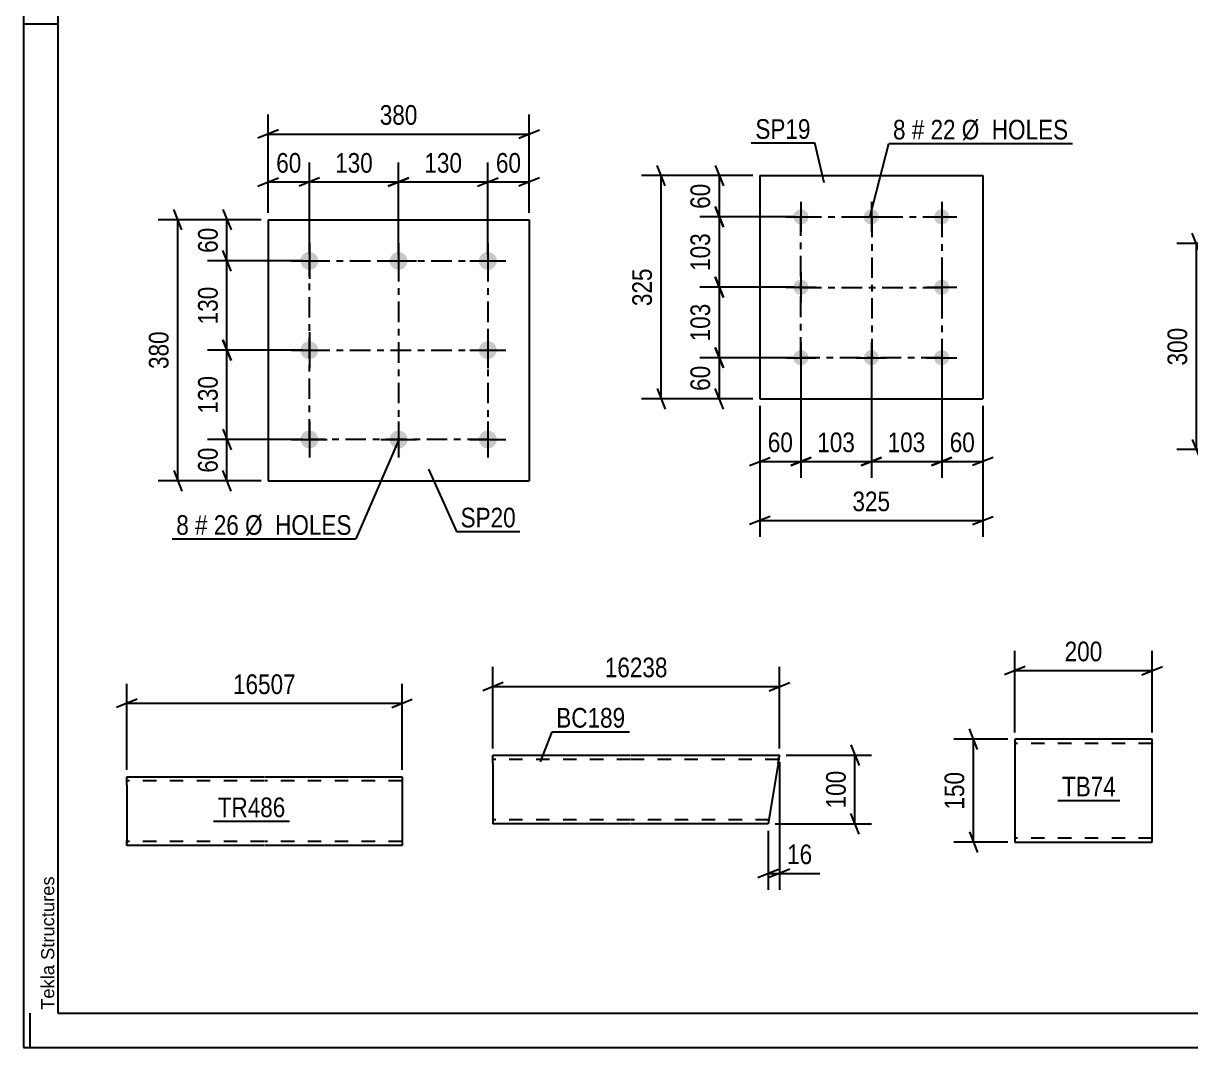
# Model space of a CAD drawing. Header units: millimetres. Extents: x 0 to 841, y 0 to 594.
# Drawn here: x 0 to 170, y 0 to 149.1 of the extents above; entities that cross this region are included whole.
import ezdxf

# ---------------------------------------------------------------- set-up
doc = ezdxf.new("R2010")
doc.units = ezdxf.units.MM
doc.linetypes.add('DXK_LINE_DOT2', pattern=[3.9198, 1.9599, -1.9599])
doc.linetypes.add('DXK_LINE_DOT3', pattern=[5.9187, 2.979, -0.9799, 0.9799, -0.9799])
doc.styles.add('Arial', font='ARIAL.TTF', dxfattribs={"height": 0.2})
doc.styles.add('Arial Narrow', font='ARIALN.TTF', dxfattribs={"height": 0.2})

# ---------------------------------------------------------------- blocks, each defined once
blk = doc.blocks.new('Unknown-318893504-1135')
at = {"color": 5, "linetype": 'Continuous'}
for p, q in [((0, 594), (0, 0)), ((5, 589), (5, 5)), ((5, 149), (0, 149)), ((1, 0), (1, 5)), ((5, 5), (836, 5)), ((0, 0), (841, 0))]:
    blk.add_line(p, q, dxfattribs=at)
at = {"color": 174, "linetype": 'Continuous', "style": 'Arial'}
blk.add_text('Tekla Structures', height=1.9102, rotation=90, dxfattribs=at).set_placement((4.5, 5.5))
blk = doc.blocks.new('Bolt-318893504-2001 - 1939')
at = {"linetype": 'Continuous'}
for points in [[(41.66, 115.84, -1), (41.66, 113.24, -1)], [(54.66, 115.84, -1), (54.66, 113.24, -1)], [(67.66, 115.84, -1), (67.66, 113.24, -1)], [(41.66, 102.84, -1), (41.66, 100.24, -1)], [(67.66, 102.84, -1), (67.66, 100.24, -1)], [(41.66, 89.84, -1), (41.66, 87.24, -1)], [(54.66, 89.84, -1), (54.66, 87.24, -1)], [(67.66, 89.84, -1), (67.66, 87.24, -1)]]:
    blk.add_hatch(color=1, dxfattribs=at).paths.add_polyline_path(points)
at = {"color": 1, "linetype": 'Continuous'}
for p, q in [((41.66, 117.14), (41.66, 111.94)), ((54.66, 117.14), (54.66, 111.94)), ((67.66, 117.14), (67.66, 111.94)), ((39.06, 114.54), (44.26, 114.54)), ((52.06, 114.54), (57.26, 114.54)), ((65.06, 114.54), (70.26, 114.54)), ((41.66, 104.14), (41.66, 98.94)), ((67.66, 104.14), (67.66, 98.94)), ((39.06, 101.54), (44.26, 101.54)), ((65.06, 101.54), (70.26, 101.54)), ((41.66, 91.14), (41.66, 85.94)), ((54.66, 91.14), (54.66, 85.94)), ((67.66, 91.14), (67.66, 85.94)), ((39.06, 88.54), (44.26, 88.54)), ((52.06, 88.54), (57.26, 88.54)), ((65.06, 88.54), (70.26, 88.54))]:
    blk.add_line(p, q, dxfattribs=at)
blk = doc.blocks.new('Part-318893504-2016 - 1939')
at = {"color": 2, "linetype": 'Continuous'}
for p, q in [((35.66, 120.54), (35.66, 82.54)), ((35.66, 120.54), (73.66, 120.54)), ((73.66, 120.54), (73.66, 82.54)), ((35.66, 82.54), (73.66, 82.54))]:
    blk.add_line(p, q, dxfattribs=at)
blk = doc.blocks.new('Part-318893504-13597 - 13596')
at = {"color": 2, "linetype": 'Continuous'}
for p, q in [((68.41, 41.37), (68.41, 42.57)), ((68.41, 42.57), (88.41, 42.57)), ((88.51, 42.57), (110.13, 42.57)), ((110.13, 42.57), (110.11, 42.48)), ((68.41, 41.37), (68.41, 32.57)), ((109.93, 41.37), (108.51, 32.57)), ((110.11, 42.48), (109.93, 41.37)), ((88.41, 32.57), (68.41, 32.57)), ((108.51, 32.57), (88.51, 32.57))]:
    blk.add_line(p, q, dxfattribs=at)
at = {"color": 7, "linetype": 'DXK_LINE_DOT2'}
for p, q in [((88.41, 41.97), (68.41, 41.97)), ((110.03, 41.97), (88.51, 41.97)), ((109.93, 41.37), (110.07, 42.22)), ((88.41, 33.17), (68.41, 33.17)), ((108.61, 33.17), (88.51, 33.17))]:
    blk.add_line(p, q, dxfattribs=at)
blk = doc.blocks.new('Part-318893504-2134 - 2119')
at = {"color": 2, "linetype": 'Continuous'}
for p, q in [((144.42, 44.9), (144.42, 29.99)), ((164.42, 44.9), (144.42, 44.9)), ((164.42, 31.1), (164.42, 44.9)), ((164.42, 29.9), (164.42, 31.1)), ((144.42, 29.99), (144.42, 29.9)), ((144.42, 29.9), (164.42, 29.9))]:
    blk.add_line(p, q, dxfattribs=at)
at = {"color": 7, "linetype": 'DXK_LINE_DOT2'}
for p, q in [((164.42, 44.3), (144.42, 44.3)), ((164.42, 44.25), (164.42, 44.3)), ((164.42, 44.3), (164.42, 44.25)), ((164.42, 44.16), (164.42, 44.25)), ((164.42, 44.25), (164.42, 44.16)), ((164.42, 30.54), (164.42, 30.87)), ((144.42, 30.5), (144.42, 30.54)), ((164.42, 30.5), (144.42, 30.5)), ((164.42, 30.5), (164.42, 30.54))]:
    blk.add_line(p, q, dxfattribs=at)
blk = doc.blocks.new('Bolt-318893504-2238 - 2204')
at = {"linetype": 'Continuous'}
for points in [[(113.27, 122.05, -1), (113.27, 119.85, -1)], [(123.52, 122.05, -1), (123.52, 119.85, -1)], [(133.77, 122.05, -1), (133.77, 119.85, -1)], [(113.27, 111.8, -1), (113.27, 109.6, -1)], [(133.77, 111.8, -1), (133.77, 109.6, -1)], [(113.27, 101.55, -1), (113.27, 99.35, -1)], [(123.52, 101.55, -1), (123.52, 99.35, -1)], [(133.77, 101.55, -1), (133.77, 99.35, -1)]]:
    blk.add_hatch(color=1, dxfattribs=at).paths.add_polyline_path(points)
at = {"color": 1, "linetype": 'Continuous'}
for p, q in [((113.27, 123.15), (113.27, 118.75)), ((123.52, 123.15), (123.52, 118.75)), ((133.77, 123.15), (133.77, 118.75)), ((111.07, 120.95), (115.47, 120.95)), ((121.32, 120.95), (125.72, 120.95)), ((131.57, 120.95), (135.97, 120.95)), ((113.27, 112.9), (113.27, 108.5)), ((133.77, 112.9), (133.77, 108.5)), ((111.07, 110.7), (115.47, 110.7)), ((131.57, 110.7), (135.97, 110.7)), ((113.27, 102.65), (113.27, 98.25)), ((123.52, 102.65), (123.52, 98.25)), ((133.77, 102.65), (133.77, 98.25)), ((111.07, 100.45), (115.47, 100.45)), ((121.32, 100.45), (125.72, 100.45)), ((131.57, 100.45), (135.97, 100.45))]:
    blk.add_line(p, q, dxfattribs=at)
blk = doc.blocks.new('Part-318893504-2243 - 2204')
at = {"color": 2, "linetype": 'Continuous'}
for p, q in [((107.27, 126.95), (107.27, 94.45)), ((107.27, 126.95), (139.77, 126.95)), ((139.77, 126.95), (139.77, 94.45)), ((107.27, 94.45), (139.77, 94.45))]:
    blk.add_line(p, q, dxfattribs=at)
blk = doc.blocks.new('Part-318893504-6049 - 6045')
at = {"color": 2, "linetype": 'Continuous'}
for p, q in [((15.06, 38.23), (15.06, 39.43)), ((15.06, 39.43), (35.06, 39.43)), ((35.16, 39.43), (55.16, 39.43)), ((55.16, 39.43), (55.16, 39.34)), ((55.16, 39.34), (55.16, 38.23)), ((15.06, 38.23), (15.06, 30.17)), ((55.16, 38.23), (55.16, 29.43)), ((15.06, 29.52), (15.06, 30.17)), ((15.06, 29.43), (15.06, 29.52)), ((35.06, 29.43), (15.06, 29.43)), ((55.16, 29.43), (35.16, 29.43))]:
    blk.add_line(p, q, dxfattribs=at)
at = {"color": 7, "linetype": 'DXK_LINE_DOT2'}
for p, q in [((35.06, 38.83), (15.06, 38.83)), ((55.16, 38.83), (35.16, 38.83)), ((55.16, 39.08), (55.16, 38.23)), ((15.06, 30.17), (15.06, 29.78)), ((15.06, 30.03), (15.06, 30.08)), ((35.06, 30.03), (15.06, 30.03)), ((55.16, 30.03), (35.16, 30.03)), ((55.16, 30.08), (55.16, 30.17)), ((55.16, 30.03), (55.16, 30.08)), ((55.16, 30.03), (55.16, 30.08))]:
    blk.add_line(p, q, dxfattribs=at)
blk = doc.blocks.new('Rectangle-318893504-2104 - 1939')
at = {"color": 1, "linetype": 'DXK_LINE_DOT3'}
blk.add_lwpolyline([(41.66, 114.54), (67.66, 114.54), (67.66, 88.54), (41.66, 88.54), (41.66, 114.54)], close=True, dxfattribs=at)
blk = doc.blocks.new('Rectangle-318893504-2330 - 2204')
at = {"color": 1, "linetype": 'DXK_LINE_DOT3'}
blk.add_lwpolyline([(113.27, 120.95), (133.77, 120.95), (133.77, 100.45), (113.27, 100.45), (113.27, 120.95)], close=True, dxfattribs=at)
blk = doc.blocks.new('Line-318893504-2089 - 1939')
at = {"color": 1, "linetype": 'DXK_LINE_DOT3'}
blk.add_line((54.66, 114.54), (54.66, 88.54), dxfattribs=at)
blk = doc.blocks.new('Line-318893504-2316 - 2204')
at = {"color": 1, "linetype": 'DXK_LINE_DOT3'}
blk.add_line((123.57, 120.95), (123.57, 100.45), dxfattribs=at)
blk = doc.blocks.new('Line-318893504-2097 - 1939')
at = {"color": 1, "linetype": 'DXK_LINE_DOT3'}
blk.add_line((41.66, 101.54), (67.66, 101.54), dxfattribs=at)
blk = doc.blocks.new('Line-318893504-2323 - 2204')
at = {"color": 1, "linetype": 'DXK_LINE_DOT3'}
blk.add_line((113.27, 110.65), (133.77, 110.65), dxfattribs=at)
blk = doc.blocks.new('StraightDimension-318893504-10802 - 1939')
at = {"color": 7, "linetype": 'Continuous'}
for p, q in [((54.66, 115.54), (54.66, 128.88)), ((67.66, 115.54), (67.66, 128.88)), ((56.16, 126.63), (53.16, 125.43)), ((54.66, 126.03), (67.66, 126.03)), ((66.16, 125.43), (69.16, 126.63))]:
    blk.add_line(p, q, dxfattribs=at)
at = {"color": 0}
blk.add_wipeout([(64.51, 126.78), (64.51, 130.98), (57.82, 130.98), (57.82, 126.78)], dxfattribs=at)
at = {"color": 3, "style": 'Arial Narrow'}
blk.add_text('130', height=2.863, dxfattribs=at).set_placement((58.42, 127.38))
blk = doc.blocks.new('StraightDimension-318893504-2018 - 1939')
at = {"color": 7, "linetype": 'Continuous'}
for p, q in [((35.66, 121.54), (35.66, 135.86)), ((73.66, 121.54), (73.66, 135.86)), ((37.16, 133.61), (34.16, 132.41)), ((35.66, 133.01), (73.66, 133.01)), ((72.16, 132.41), (75.16, 133.61))]:
    blk.add_line(p, q, dxfattribs=at)
at = {"color": 0}
blk.add_wipeout([(58.01, 133.76), (58.01, 137.96), (51.32, 137.96), (51.32, 133.76)], dxfattribs=at)
at = {"color": 3, "style": 'Arial Narrow'}
blk.add_text('380', height=2.863, dxfattribs=at).set_placement((51.92, 134.36))
blk = doc.blocks.new('StraightDimension-318893504-2029 - 1939')
at = {"color": 7, "linetype": 'Continuous'}
for p, q in [((35.66, 121.54), (35.66, 128.88)), ((41.66, 115.54), (41.66, 128.88)), ((34.16, 125.43), (37.16, 126.63)), ((35.66, 126.03), (41.66, 126.03)), ((43.16, 126.63), (40.16, 125.43))]:
    blk.add_line(p, q, dxfattribs=at)
at = {"color": 0}
blk.add_wipeout([(41.09, 126.78), (41.09, 130.98), (36.24, 130.98), (36.24, 126.78)], dxfattribs=at)
at = {"color": 3, "style": 'Arial Narrow'}
blk.add_text('60', height=2.863, dxfattribs=at).set_placement((36.84, 127.38))
blk = doc.blocks.new('StraightDimension-318893504-2039 - 1939')
at = {"color": 7, "linetype": 'Continuous'}
for p, q in [((67.66, 115.54), (67.66, 128.88)), ((73.66, 121.54), (73.66, 128.88)), ((66.16, 125.43), (69.16, 126.63)), ((67.66, 126.03), (73.66, 126.03)), ((75.16, 126.63), (72.16, 125.43))]:
    blk.add_line(p, q, dxfattribs=at)
at = {"color": 0}
blk.add_wipeout([(73.09, 126.78), (73.09, 130.98), (68.24, 130.98), (68.24, 126.78)], dxfattribs=at)
at = {"color": 3, "style": 'Arial Narrow'}
blk.add_text('60', height=2.863, dxfattribs=at).set_placement((68.84, 127.38))
blk = doc.blocks.new('StraightDimension-318893504-2054 - 1939')
at = {"color": 7, "linetype": 'Continuous'}
for p, q in [((23.1, 119.04), (21.9, 122.04)), ((34.66, 120.54), (19.65, 120.54)), ((22.5, 82.54), (22.5, 120.54)), ((21.9, 84.04), (23.1, 81.04)), ((34.66, 82.54), (19.65, 82.54))]:
    blk.add_line(p, q, dxfattribs=at)
at = {"color": 0}
blk.add_wipeout([(21.75, 104.88), (17.55, 104.88), (17.55, 98.2), (21.75, 98.2)], dxfattribs=at)
at = {"color": 3, "style": 'Arial Narrow'}
blk.add_text('380', height=2.863, rotation=90.0002, dxfattribs=at).set_placement((21.15, 98.8))
blk = doc.blocks.new('StraightDimension-318893504-2065 - 1939')
at = {"color": 7, "linetype": 'Continuous'}
for p, q in [((40.66, 88.54), (26.81, 88.54)), ((29.06, 90.04), (30.26, 87.04)), ((29.66, 82.54), (29.66, 88.54)), ((30.26, 81.04), (29.06, 84.04)), ((34.66, 82.54), (26.81, 82.54))]:
    blk.add_line(p, q, dxfattribs=at)
at = {"color": 0}
blk.add_wipeout([(28.91, 87.97), (24.71, 87.97), (24.71, 83.11), (28.91, 83.11)], dxfattribs=at)
at = {"color": 3, "style": 'Arial Narrow'}
blk.add_text('60', height=2.863, rotation=90.0002, dxfattribs=at).set_placement((28.31, 83.71))
blk = doc.blocks.new('StraightDimension-318893504-2075 - 1939')
at = {"color": 7, "linetype": 'Continuous'}
for p, q in [((29.06, 122.04), (30.26, 119.04)), ((34.66, 120.54), (26.81, 120.54)), ((29.66, 114.54), (29.66, 120.54)), ((30.26, 113.04), (29.06, 116.04)), ((40.66, 114.54), (26.81, 114.54))]:
    blk.add_line(p, q, dxfattribs=at)
at = {"color": 0}
blk.add_wipeout([(28.91, 119.97), (24.71, 119.97), (24.71, 115.11), (28.91, 115.11)], dxfattribs=at)
at = {"color": 3, "style": 'Arial Narrow'}
blk.add_text('60', height=2.863, rotation=90.0002, dxfattribs=at).set_placement((28.31, 115.71))
blk = doc.blocks.new('StraightDimension-318893504-10800 - 1939')
at = {"color": 7, "linetype": 'Continuous'}
for p, q in [((41.66, 115.54), (41.66, 128.88)), ((54.66, 115.54), (54.66, 128.88)), ((43.16, 126.63), (40.16, 125.43)), ((41.66, 126.03), (54.66, 126.03)), ((53.16, 125.43), (56.16, 126.63))]:
    blk.add_line(p, q, dxfattribs=at)
at = {"color": 0}
blk.add_wipeout([(51.51, 126.78), (51.51, 130.98), (44.82, 130.98), (44.82, 126.78)], dxfattribs=at)
at = {"color": 3, "style": 'Arial Narrow'}
blk.add_text('130', height=2.863, dxfattribs=at).set_placement((45.42, 127.38))
blk = doc.blocks.new('StraightDimension-318893504-10822 - 1939')
at = {"color": 7, "linetype": 'Continuous'}
for p, q in [((30.26, 100.04), (29.06, 103.04)), ((40.66, 101.54), (26.81, 101.54)), ((29.66, 88.54), (29.66, 101.54)), ((40.66, 88.54), (26.81, 88.54)), ((29.06, 90.04), (30.26, 87.04))]:
    blk.add_line(p, q, dxfattribs=at)
at = {"color": 0}
blk.add_wipeout([(28.91, 98.38), (24.71, 98.38), (24.71, 91.7), (28.91, 91.7)], dxfattribs=at)
at = {"color": 3, "style": 'Arial Narrow'}
blk.add_text('130', height=2.863, rotation=90.0002, dxfattribs=at).set_placement((28.31, 92.3))
blk = doc.blocks.new('StraightDimension-318893504-10824 - 1939')
at = {"color": 7, "linetype": 'Continuous'}
for p, q in [((30.26, 113.04), (29.06, 116.04)), ((40.66, 114.54), (26.81, 114.54)), ((29.66, 101.54), (29.66, 114.54)), ((29.06, 103.04), (30.26, 100.04)), ((40.66, 101.54), (26.81, 101.54))]:
    blk.add_line(p, q, dxfattribs=at)
at = {"color": 0}
blk.add_wipeout([(28.91, 111.38), (24.71, 111.38), (24.71, 104.7), (28.91, 104.7)], dxfattribs=at)
at = {"color": 3, "style": 'Arial Narrow'}
blk.add_text('130', height=2.863, rotation=90.0002, dxfattribs=at).set_placement((28.31, 105.3))
blk = doc.blocks.new('StraightDimension-318893504-13604 - 13596')
at = {"color": 7, "linetype": 'Continuous'}
for p, q in [((68.41, 43.57), (68.41, 55.42)), ((110.13, 43.57), (110.13, 55.42)), ((69.91, 53.17), (66.91, 51.97)), ((108.63, 51.97), (111.63, 53.17)), ((68.41, 52.57), (110.13, 52.57))]:
    blk.add_line(p, q, dxfattribs=at)
at = {"color": 0}
blk.add_wipeout([(94.44, 53.32), (94.44, 57.52), (84.1, 57.52), (84.1, 53.32)], dxfattribs=at)
at = {"color": 3, "style": 'Arial Narrow'}
blk.add_text('16238', height=2.863, dxfattribs=at).set_placement((84.7, 53.92))
blk = doc.blocks.new('StraightDimension-318893504-13639 - 13596')
at = {"color": 7, "linetype": 'Continuous'}
for p, q in [((111.13, 42.57), (123.54, 42.57)), ((120.54, 44.07), (121.74, 41.07)), ((121.14, 32.57), (121.14, 42.57)), ((121.74, 31.07), (120.54, 34.07)), ((109.51, 32.57), (123.54, 32.57))]:
    blk.add_line(p, q, dxfattribs=at)
at = {"color": 0}
blk.add_wipeout([(120.39, 40.91), (116.19, 40.91), (116.19, 34.23), (120.39, 34.23)], dxfattribs=at)
at = {"color": 3, "style": 'Arial Narrow'}
blk.add_text('100', height=2.863, rotation=90.0002, dxfattribs=at).set_placement((119.79, 34.83))
blk = doc.blocks.new('StraightDimension-318893504-13615 - 13596')
at = {"color": 7, "linetype": 'Continuous'}
for p, q in [((110.13, 41.57), (110.13, 22.97)), ((108.51, 31.57), (108.51, 22.97)), ((107.01, 24.77), (110.01, 25.97)), ((111.63, 25.97), (108.63, 24.77)), ((108.51, 25.37), (110.13, 25.37))]:
    blk.add_line(p, q, dxfattribs=at)
at = {"color": 0}
blk.add_wipeout([(115.51, 26.12), (115.51, 30.32), (110.65, 30.32), (110.65, 26.12)], dxfattribs=at)
at = {"color": 7, "linetype": 'Continuous'}
blk.add_line((110.13, 25.37), (116.03, 25.37), dxfattribs=at)
blk.add_line((110.13, 25.37), (116.03, 25.37), dxfattribs=at)
at = {"color": 3, "style": 'Arial Narrow'}
blk.add_text('16', height=2.863, dxfattribs=at).set_placement((111.25, 26.72))
blk = doc.blocks.new('StraightDimension-318893504-2136 - 2119')
at = {"color": 7, "linetype": 'Continuous'}
for p, q in [((139, 43.4), (137.8, 46.4)), ((143.42, 44.9), (135.55, 44.9)), ((138.4, 29.9), (138.4, 44.9)), ((137.8, 31.4), (139, 28.4)), ((143.42, 29.9), (135.55, 29.9))]:
    blk.add_line(p, q, dxfattribs=at)
at = {"color": 0}
blk.add_wipeout([(137.65, 40.74), (133.45, 40.74), (133.45, 34.06), (137.65, 34.06)], dxfattribs=at)
at = {"color": 3, "style": 'Arial Narrow'}
blk.add_text('150', height=2.863, rotation=90.0002, dxfattribs=at).set_placement((137.05, 34.66))
blk = doc.blocks.new('StraightDimension-318893504-2147 - 2119')
at = {"color": 7, "linetype": 'Continuous'}
for p, q in [((144.42, 45.9), (144.42, 57.75)), ((164.42, 45.9), (164.42, 57.75)), ((145.92, 55.5), (142.92, 54.3)), ((144.42, 54.9), (164.42, 54.9)), ((162.92, 54.3), (165.92, 55.5))]:
    blk.add_line(p, q, dxfattribs=at)
at = {"color": 0}
blk.add_wipeout([(157.76, 55.65), (157.76, 59.85), (151.08, 59.85), (151.08, 55.65)], dxfattribs=at)
at = {"color": 3, "style": 'Arial Narrow'}
blk.add_text('200', height=2.863, dxfattribs=at).set_placement((151.68, 56.25))
blk = doc.blocks.new('StraightDimension-318893504-10900 - 2204')
at = {"color": 7, "linetype": 'Continuous'}
for p, q in [((100.78, 122.45), (101.98, 119.45)), ((112.27, 120.95), (98.53, 120.95)), ((101.38, 110.7), (101.38, 120.95)), ((112.27, 110.7), (98.53, 110.7)), ((101.98, 109.2), (100.78, 112.2))]:
    blk.add_line(p, q, dxfattribs=at)
at = {"color": 0}
blk.add_wipeout([(100.63, 119.17), (96.43, 119.17), (96.43, 112.48), (100.63, 112.48)], dxfattribs=at)
at = {"color": 3, "style": 'Arial Narrow'}
blk.add_text('103', height=2.863, rotation=90.0002, dxfattribs=at).set_placement((100.03, 113.08))
blk = doc.blocks.new('StraightDimension-318893504-10878 - 2204')
at = {"color": 7, "linetype": 'Continuous'}
for p, q in [((123.52, 99.45), (123.52, 82.94)), ((133.77, 99.45), (133.77, 82.94)), ((122.02, 84.74), (125.02, 85.94)), ((123.52, 85.34), (133.77, 85.34)), ((135.27, 85.94), (132.27, 84.74))]:
    blk.add_line(p, q, dxfattribs=at)
at = {"color": 0}
blk.add_wipeout([(131.98, 86.09), (131.98, 90.29), (125.3, 90.29), (125.3, 86.09)], dxfattribs=at)
at = {"color": 3, "style": 'Arial Narrow'}
blk.add_text('103', height=2.863, dxfattribs=at).set_placement((125.9, 86.69))
blk = doc.blocks.new('StraightDimension-318893504-2260 - 2204')
at = {"color": 7, "linetype": 'Continuous'}
for p, q in [((133.77, 99.45), (133.77, 82.94)), ((139.77, 93.45), (139.77, 82.94)), ((132.27, 84.74), (135.27, 85.94)), ((133.77, 85.34), (139.77, 85.34)), ((141.27, 85.94), (138.27, 84.74))]:
    blk.add_line(p, q, dxfattribs=at)
at = {"color": 0}
blk.add_wipeout([(139.2, 86.09), (139.2, 90.29), (134.34, 90.29), (134.34, 86.09)], dxfattribs=at)
at = {"color": 3, "style": 'Arial Narrow'}
blk.add_text('60', height=2.863, dxfattribs=at).set_placement((134.94, 86.69))
blk = doc.blocks.new('StraightDimension-318893504-2245 - 2204')
at = {"color": 7, "linetype": 'Continuous'}
for p, q in [((93.51, 125.45), (92.31, 128.45)), ((106.27, 126.95), (90.06, 126.95)), ((92.91, 94.45), (92.91, 126.95)), ((92.31, 95.95), (93.51, 92.95)), ((106.27, 94.45), (90.06, 94.45))]:
    blk.add_line(p, q, dxfattribs=at)
at = {"color": 0}
blk.add_wipeout([(92.16, 114.04), (87.96, 114.04), (87.96, 107.36), (92.16, 107.36)], dxfattribs=at)
at = {"color": 3, "style": 'Arial Narrow'}
blk.add_text('325', height=2.863, rotation=90.0002, dxfattribs=at).set_placement((91.56, 107.96))
blk = doc.blocks.new('StraightDimension-318893504-2270 - 2204')
at = {"color": 7, "linetype": 'Continuous'}
for p, q in [((113.27, 99.45), (113.27, 82.94)), ((107.27, 93.45), (107.27, 82.94)), ((105.77, 84.74), (108.77, 85.94)), ((107.27, 85.34), (113.27, 85.34)), ((114.77, 85.94), (111.77, 84.74))]:
    blk.add_line(p, q, dxfattribs=at)
at = {"color": 0}
blk.add_wipeout([(112.7, 86.09), (112.7, 90.29), (107.84, 90.29), (107.84, 86.09)], dxfattribs=at)
at = {"color": 3, "style": 'Arial Narrow'}
blk.add_text('60', height=2.863, dxfattribs=at).set_placement((108.44, 86.69))
blk = doc.blocks.new('StraightDimension-318893504-2281 - 2204')
at = {"color": 7, "linetype": 'Continuous'}
for p, q in [((107.27, 93.45), (107.27, 74.35)), ((139.77, 93.45), (139.77, 74.35)), ((108.77, 77.35), (105.77, 76.15)), ((107.27, 76.75), (139.77, 76.75)), ((138.27, 76.15), (141.27, 77.35))]:
    blk.add_line(p, q, dxfattribs=at)
at = {"color": 0}
blk.add_wipeout([(126.86, 77.5), (126.86, 81.7), (120.17, 81.7), (120.17, 77.5)], dxfattribs=at)
at = {"color": 3, "style": 'Arial Narrow'}
blk.add_text('325', height=2.863, dxfattribs=at).set_placement((120.77, 78.1))
blk = doc.blocks.new('StraightDimension-318893504-2296 - 2204')
at = {"color": 7, "linetype": 'Continuous'}
for p, q in [((112.27, 100.45), (98.53, 100.45)), ((100.78, 101.95), (101.98, 98.95)), ((101.38, 94.45), (101.38, 100.45)), ((101.98, 92.95), (100.78, 95.95)), ((106.27, 94.45), (98.53, 94.45))]:
    blk.add_line(p, q, dxfattribs=at)
at = {"color": 0}
blk.add_wipeout([(100.63, 99.88), (96.43, 99.88), (96.43, 95.02), (100.63, 95.02)], dxfattribs=at)
at = {"color": 3, "style": 'Arial Narrow'}
blk.add_text('60', height=2.863, rotation=90.0002, dxfattribs=at).set_placement((100.03, 95.62))
blk = doc.blocks.new('StraightDimension-318893504-2306 - 2204')
at = {"color": 7, "linetype": 'Continuous'}
for p, q in [((100.78, 128.45), (101.98, 125.45)), ((106.27, 126.95), (98.53, 126.95)), ((101.38, 120.95), (101.38, 126.95)), ((101.98, 119.45), (100.78, 122.45)), ((112.27, 120.95), (98.53, 120.95))]:
    blk.add_line(p, q, dxfattribs=at)
at = {"color": 0}
blk.add_wipeout([(100.63, 126.38), (96.43, 126.38), (96.43, 121.52), (100.63, 121.52)], dxfattribs=at)
at = {"color": 3, "style": 'Arial Narrow'}
blk.add_text('60', height=2.863, rotation=90.0002, dxfattribs=at).set_placement((100.03, 122.12))
blk = doc.blocks.new('StraightDimension-318893504-10876 - 2204')
at = {"color": 7, "linetype": 'Continuous'}
for p, q in [((113.27, 99.45), (113.27, 82.94)), ((123.52, 99.45), (123.52, 82.94)), ((111.77, 84.74), (114.77, 85.94)), ((113.27, 85.34), (123.52, 85.34)), ((125.02, 85.94), (122.02, 84.74))]:
    blk.add_line(p, q, dxfattribs=at)
at = {"color": 0}
blk.add_wipeout([(121.73, 86.09), (121.73, 90.29), (115.05, 90.29), (115.05, 86.09)], dxfattribs=at)
at = {"color": 3, "style": 'Arial Narrow'}
blk.add_text('103', height=2.863, dxfattribs=at).set_placement((115.65, 86.69))
blk = doc.blocks.new('StraightDimension-318893504-10898 - 2204')
at = {"color": 7, "linetype": 'Continuous'}
for p, q in [((112.27, 110.7), (98.53, 110.7)), ((100.78, 112.2), (101.98, 109.2)), ((101.38, 100.45), (101.38, 110.7)), ((112.27, 100.45), (98.53, 100.45)), ((101.98, 98.95), (100.78, 101.95))]:
    blk.add_line(p, q, dxfattribs=at)
at = {"color": 0}
blk.add_wipeout([(100.63, 108.92), (96.43, 108.92), (96.43, 102.23), (100.63, 102.23)], dxfattribs=at)
at = {"color": 3, "style": 'Arial Narrow'}
blk.add_text('103', height=2.863, rotation=90.0002, dxfattribs=at).set_placement((100.03, 102.83))
blk = doc.blocks.new('StraightDimension-318893504-6054 - 6045')
at = {"color": 7, "linetype": 'Continuous'}
for p, q in [((15.06, 40.43), (15.06, 52.98)), ((55.16, 40.43), (55.16, 52.98)), ((16.56, 50.73), (13.56, 49.53)), ((15.06, 50.13), (55.16, 50.13)), ((53.66, 49.53), (56.66, 50.73))]:
    blk.add_line(p, q, dxfattribs=at)
at = {"color": 0}
blk.add_wipeout([(40.28, 50.88), (40.28, 55.08), (29.94, 55.08), (29.94, 50.88)], dxfattribs=at)
at = {"color": 3, "style": 'Arial Narrow'}
blk.add_text('16507', height=2.863, dxfattribs=at).set_placement((30.54, 51.48))
blk = doc.blocks.new('StraightDimension-318893504-6221 - 6089')
at = {"color": 7, "linetype": 'Continuous'}
for p, q in [((171.47, 115.56), (170.27, 118.56)), ((188.16, 117.06), (168.02, 117.06)), ((170.87, 87.06), (170.87, 117.06)), ((170.27, 88.56), (171.47, 85.56)), ((188.16, 87.06), (168.02, 87.06))]:
    blk.add_line(p, q, dxfattribs=at)
at = {"color": 0}
blk.add_wipeout([(170.12, 105.41), (165.92, 105.41), (165.92, 98.72), (170.12, 98.72)], dxfattribs=at)
at = {"color": 3, "style": 'Arial Narrow'}
blk.add_text('300', height=2.863, rotation=90.0002, dxfattribs=at).set_placement((169.52, 99.32))
blk = doc.blocks.new('Mark-318893504-1997 - 1939')
at = {"color": 0}
for points in [[(24.11, 74.66), (24.11, 77.66), (22.28, 77.66), (22.28, 74.66)], [(26.84, 74.66), (26.84, 77.66), (25.01, 77.66), (25.01, 74.66)], [(31.4, 74.66), (31.4, 77.66), (27.74, 77.66), (27.74, 74.66)], [(47.82, 74.66), (47.82, 77.66), (32.3, 77.66), (32.3, 74.66)]]:
    blk.add_wipeout(points, dxfattribs=at)
for points in [[(24.11, 74.66), (24.11, 77.66), (22.28, 77.66), (22.28, 74.66)], [(26.84, 74.66), (26.84, 77.66), (25.01, 77.66), (25.01, 74.66)], [(31.4, 74.66), (31.4, 77.66), (27.74, 77.66), (27.74, 74.66)], [(47.82, 74.66), (47.82, 77.66), (32.3, 77.66), (32.3, 74.66)]]:
    blk.add_wipeout(points, dxfattribs=at)
at = {"color": 7, "linetype": 'Continuous'}
for p in [(54.61, 88.31), (21.68, 74.06)]:
    blk.add_line(p, (48.42, 74.06), dxfattribs=at)
at = {"color": 3, "style": 'Arial Narrow'}
for s, height, p in [('8', 2.86, (22.28, 74.66)), ('#', 2.86, (25.01, 74.66)), ('26', 2.863, (27.74, 74.66)), ('Ø  HOLES', 2.863, (32.3, 74.66))]:
    blk.add_text(s, height=height, dxfattribs=at).set_placement(p)
blk = doc.blocks.new('Mark-318893504-2012 - 1939')
at = {"color": 0}
blk.add_wipeout([(71.73, 75.74), (71.73, 78.74), (63.69, 78.74), (63.69, 75.74)], dxfattribs=at)
blk.add_wipeout([(71.73, 75.74), (71.73, 78.74), (63.69, 78.74), (63.69, 75.74)], dxfattribs=at)
at = {"color": 30, "linetype": 'Continuous'}
for p, q in [((59.03, 84.2), (63.09, 75.14)), ((63.09, 75.14), (72.33, 75.14))]:
    blk.add_line(p, q, dxfattribs=at)
at = {"color": 3, "style": 'Arial Narrow'}
blk.add_text('SP20', height=2.863, dxfattribs=at).set_placement((63.69, 75.74))
blk = doc.blocks.new('Mark-318893504-13629 - 13596')
at = {"color": 0}
blk.add_wipeout([(87.68, 46.59), (87.68, 49.59), (77.63, 49.59), (77.63, 46.59)], dxfattribs=at)
blk.add_wipeout([(87.68, 46.59), (87.68, 49.59), (77.63, 49.59), (77.63, 46.59)], dxfattribs=at)
at = {"color": 30, "linetype": 'Continuous'}
for p, q in [((75.32, 41.6), (77.03, 45.99)), ((77.03, 45.99), (88.28, 45.99))]:
    blk.add_line(p, q, dxfattribs=at)
at = {"color": 3, "style": 'Arial Narrow'}
blk.add_text('BC189', height=2.863, dxfattribs=at).set_placement((77.63, 46.59))
blk = doc.blocks.new('Mark-318893504-2132 - 2119')
at = {"color": 0}
blk.add_wipeout([(159.14, 36.58), (159.14, 39.58), (151.29, 39.58), (151.29, 36.58)], dxfattribs=at)
blk.add_wipeout([(159.14, 36.58), (159.14, 39.58), (151.29, 39.58), (151.29, 36.58)], dxfattribs=at)
at = {"color": 30, "linetype": 'Continuous'}
blk.add_line((150.69, 35.98), (159.74, 35.98), dxfattribs=at)
at = {"color": 3, "style": 'Arial Narrow'}
blk.add_text('TB74', height=2.863, dxfattribs=at).set_placement((151.29, 36.58))
blk = doc.blocks.new('Mark-318893504-2234 - 2204')
at = {"color": 0}
for points in [[(128.51, 132.22), (128.51, 135.22), (126.68, 135.22), (126.68, 132.22)], [(131.24, 132.22), (131.24, 135.22), (129.41, 135.22), (129.41, 132.22)], [(135.79, 132.22), (135.79, 135.22), (132.14, 135.22), (132.14, 132.22)], [(152.22, 132.22), (152.22, 135.22), (136.69, 135.22), (136.69, 132.22)]]:
    blk.add_wipeout(points, dxfattribs=at)
for points in [[(128.51, 132.22), (128.51, 135.22), (126.68, 135.22), (126.68, 132.22)], [(131.24, 132.22), (131.24, 135.22), (129.41, 135.22), (129.41, 132.22)], [(135.79, 132.22), (135.79, 135.22), (132.14, 135.22), (132.14, 132.22)], [(152.22, 132.22), (152.22, 135.22), (136.69, 135.22), (136.69, 132.22)]]:
    blk.add_wipeout(points, dxfattribs=at)
at = {"color": 7, "linetype": 'Continuous'}
for p, q in [((123.33, 121.07), (126.08, 131.62)), ((126.08, 131.62), (152.82, 131.62))]:
    blk.add_line(p, q, dxfattribs=at)
at = {"color": 3, "style": 'Arial Narrow'}
for s, height, p in [('8', 2.86, (126.68, 132.22)), ('#', 2.86, (129.41, 132.22)), ('22', 2.863, (132.14, 132.22)), ('Ø  HOLES', 2.863, (136.69, 132.22))]:
    blk.add_text(s, height=height, dxfattribs=at).set_placement(p)
blk = doc.blocks.new('Mark-318893504-2239 - 2204')
at = {"color": 0}
blk.add_wipeout([(114.67, 132.31), (114.67, 135.31), (106.63, 135.31), (106.63, 132.31)], dxfattribs=at)
blk.add_wipeout([(114.67, 132.31), (114.67, 135.31), (106.63, 135.31), (106.63, 132.31)], dxfattribs=at)
at = {"color": 30, "linetype": 'Continuous'}
for p in [(106.03, 131.71), (116.67, 125.91)]:
    blk.add_line(p, (115.27, 131.71), dxfattribs=at)
at = {"color": 3, "style": 'Arial Narrow'}
blk.add_text('SP19', height=2.863, dxfattribs=at).set_placement((106.63, 132.31))
blk = doc.blocks.new('Mark-318893504-6047 - 6045')
at = {"color": 0}
blk.add_wipeout([(38.17, 33.55), (38.17, 36.55), (28.31, 36.55), (28.31, 33.55)], dxfattribs=at)
blk.add_wipeout([(38.17, 33.55), (38.17, 36.55), (28.31, 36.55), (28.31, 33.55)], dxfattribs=at)
at = {"color": 30, "linetype": 'Continuous'}
blk.add_line((27.71, 32.95), (38.77, 32.95), dxfattribs=at)
at = {"color": 3, "style": 'Arial Narrow'}
blk.add_text('TR486', height=2.863, dxfattribs=at).set_placement((28.31, 33.55))

msp = doc.modelspace()

# ---------------------------------------------------------------- block references
for name in ['Unknown-318893504-1135', 'Part-318893504-2243 - 2204', 'Bolt-318893504-2238 - 2204', 'Rectangle-318893504-2330 - 2204', 'Line-318893504-2316 - 2204', 'Part-318893504-2016 - 1939', 'Bolt-318893504-2001 - 1939', 'Rectangle-318893504-2104 - 1939', 'Line-318893504-2089 - 1939', 'Line-318893504-2323 - 2204', 'Line-318893504-2097 - 1939', 'Part-318893504-2134 - 2119', 'Part-318893504-13597 - 13596', 'Part-318893504-6049 - 6045']:
    msp.add_blockref(name, (0, 0))

# ---------------------------------------------------------------- next in the draw order: block references
for name in ['Mark-318893504-2234 - 2204', 'StraightDimension-318893504-10802 - 1939', 'StraightDimension-318893504-10900 - 2204', 'StraightDimension-318893504-6221 - 6089', 'StraightDimension-318893504-10878 - 2204', 'Mark-318893504-2012 - 1939', 'StraightDimension-318893504-13604 - 13596', 'StraightDimension-318893504-6054 - 6045', 'StraightDimension-318893504-2136 - 2119', 'Mark-318893504-2132 - 2119', 'Mark-318893504-6047 - 6045']:
    msp.add_blockref(name, (0, 0))

# ---------------------------------------------------------------- next in the draw order: block references
for name in ['StraightDimension-318893504-2018 - 1939', 'StraightDimension-318893504-2245 - 2204', 'StraightDimension-318893504-2260 - 2204', 'StraightDimension-318893504-2147 - 2119', 'Mark-318893504-13629 - 13596', 'StraightDimension-318893504-13639 - 13596']:
    msp.add_blockref(name, (0, 0))

# ---------------------------------------------------------------- next in the draw order: block references
for name in ['StraightDimension-318893504-2029 - 1939', 'StraightDimension-318893504-2039 - 1939', 'StraightDimension-318893504-2306 - 2204', 'StraightDimension-318893504-2270 - 2204', 'StraightDimension-318893504-13615 - 13596']:
    msp.add_blockref(name, (0, 0))

# ---------------------------------------------------------------- next in the draw order: block references
for name in ['Mark-318893504-2239 - 2204', 'StraightDimension-318893504-2054 - 1939', 'StraightDimension-318893504-2281 - 2204']:
    msp.add_blockref(name, (0, 0))

# ---------------------------------------------------------------- next in the draw order: block references
for name in ['StraightDimension-318893504-2075 - 1939', 'StraightDimension-318893504-2296 - 2204', 'StraightDimension-318893504-2065 - 1939']:
    msp.add_blockref(name, (0, 0))

# ---------------------------------------------------------------- next in the draw order: block references
for name in ['StraightDimension-318893504-10800 - 1939', 'StraightDimension-318893504-10822 - 1939', 'StraightDimension-318893504-10876 - 2204']:
    msp.add_blockref(name, (0, 0))

# ---------------------------------------------------------------- next in the draw order: block references
for name in ['StraightDimension-318893504-10824 - 1939', 'StraightDimension-318893504-10898 - 2204', 'Mark-318893504-1997 - 1939']:
    msp.add_blockref(name, (0, 0))

doc.saveas('drawing.dxf')
